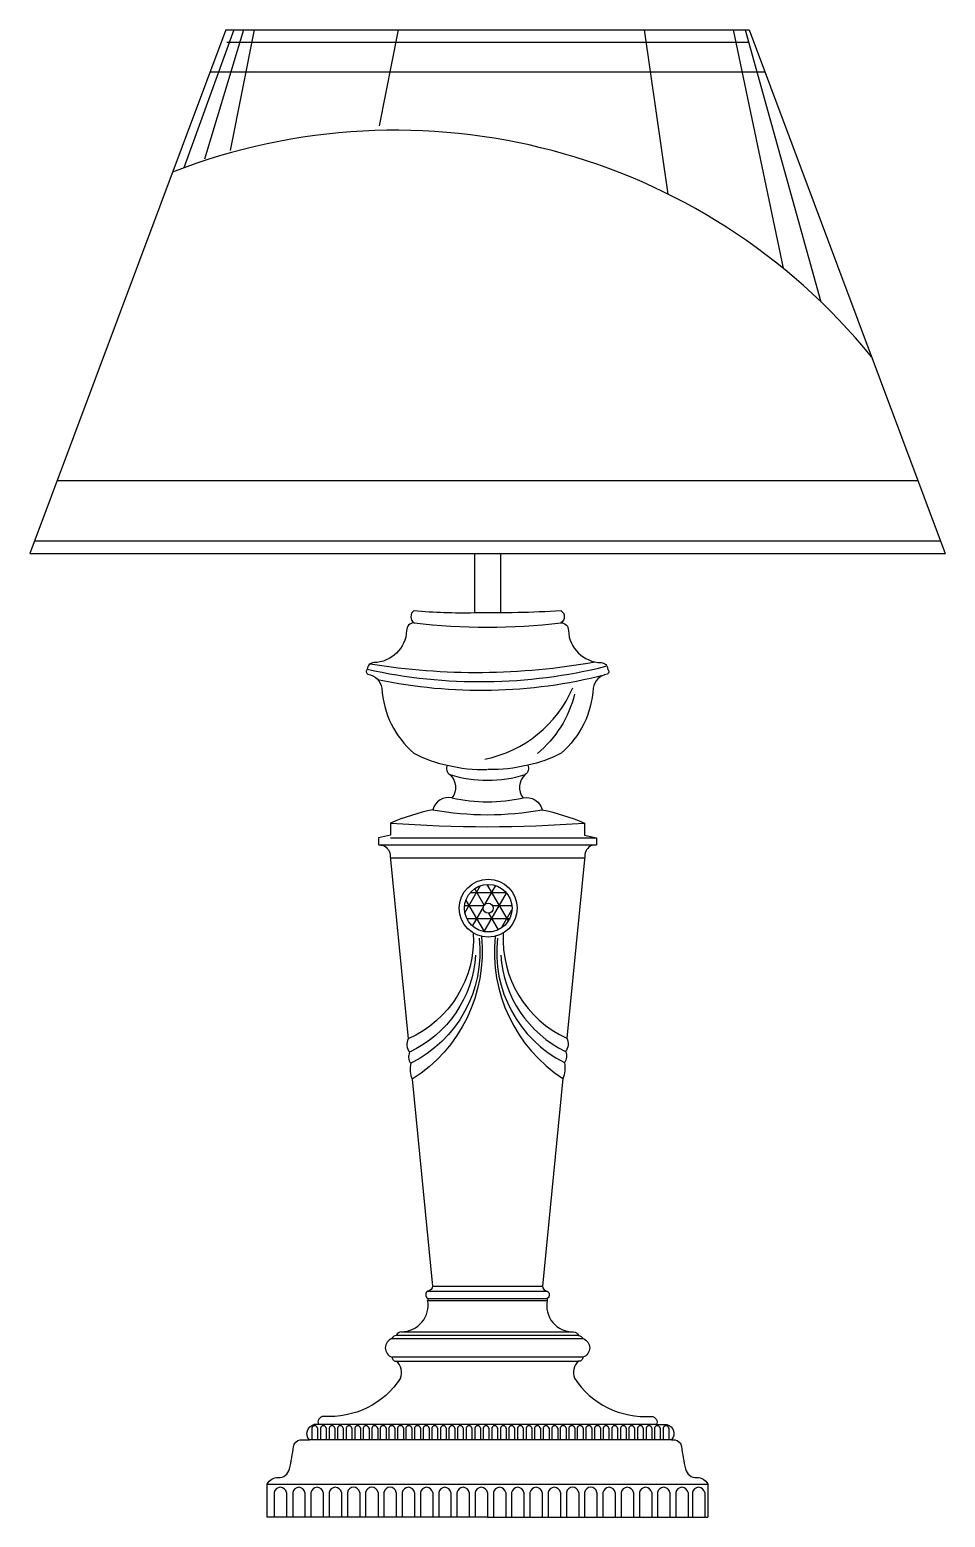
# Model space of a CAD drawing. Extents: x 1338 to 1618, y 1054 to 1509.
import ezdxf

# ---------------------------------------------------------------- set-up
doc = ezdxf.new("R2010")
doc.units = 0
doc.header["$MEASUREMENT"] = 0
doc.layers.get('0').update_dxf_attribs({"linetype": 'CONTINUOUS'})
doc.layers.add('3', color=3, linetype='CONTINUOUS')
doc.layers.add('7', color=7, linetype='CONTINUOUS')

# ---------------------------------------------------------------- blocks, each defined once
blk = doc.blocks.new('*X1')
at = {"color": 0}
for p, q in [((82039.83, 24197.16), (82045.84, 24207.56)), ((82047.44, 24200.34), (82051.62, 24207.57)), ((82056.42, 24194.11), (82048.38, 24208.03)), ((82047.25, 24189.99), (82040.23, 24202.15)), ((82041.96, 24205), (82055.51, 24205)), ((82047.2, 24200.07), (82043.55, 24206.41)), ((82047.24, 24189.99), (82055.75, 24204.73)), ((82039.71, 24200), (82047.15, 24200)), ((82042.72, 24192.15), (82046.89, 24199.38)), ((82052.6, 24190.73), (82048.94, 24197.07)), ((82050.32, 24200), (82057.76, 24200)), ((82053.86, 24191.45), (82057.79, 24198.27)), ((82040.56, 24195), (82056.92, 24195)), ((82047.2, 24190), (82050.27, 24190))]:
    blk.add_line(p, q, dxfattribs=at)

msp = doc.modelspace()

# ---------------------------------------------------------------- linework, layer by layer
at = {"layer": '3'}
for p, q in [((1400.74, 1508.74), (1385.5, 1466.55)), ((1403.7, 1508.74), (1391.77, 1469.21)), ((1398.58, 1504.92), (1558.07, 1504.92)), ((1407.01, 1508.74), (1399.58, 1471.88)), ((1451.01, 1508.74), (1445.24, 1479.34)), ((1526.26, 1508.74), (1533.45, 1458.54)), ((1553.49, 1508.74), (1568.74, 1435.84)), ((1557.11, 1508.74), (1580.26, 1425.64)), ((1346.68, 1370.99), (1609.96, 1370.99)), ((1339.76, 1352.52), (1616.89, 1352.52)), ((1460.05, 1123.27), (1496.6, 1123.27)), ((1461.54, 1124.8), (1495.1, 1124.8)), ((1460.03, 1121.03), (1496.62, 1121.03)), ((1460.03, 1120.44), (1496.62, 1120.44)), ((1506.11, 1109.7), (1450.53, 1109.7)), ((1452.05, 1110.83), (1504.6, 1110.83)), ((1449.09, 1108.73), (1507.56, 1108.73)), ((1507.53, 1103.09), (1449.12, 1103.09)), ((1450.57, 1101.84), (1506.08, 1101.84)), ((1410.97, 1064.29), (1545.68, 1064.29)), ((1456, 1061.75), (1456, 1054.27)), ((1461.58, 1061.75), (1461.58, 1054.27)), ((1467.16, 1061.75), (1467.16, 1054.27)), ((1472.74, 1061.75), (1472.74, 1054.27)), ((1478.32, 1061.75), (1478.32, 1054.27)), ((1483.9, 1061.75), (1483.9, 1054.27)), ((1489.48, 1061.75), (1489.48, 1054.27)), ((1495.06, 1061.75), (1495.06, 1054.27)), ((1500.64, 1061.75), (1500.64, 1054.27)), ((1506.23, 1061.75), (1506.23, 1054.27)), ((1511.81, 1061.75), (1511.81, 1054.27)), ((1517.39, 1061.75), (1517.39, 1054.27)), ((1522.97, 1061.75), (1522.97, 1054.27)), ((1528.55, 1061.75), (1528.55, 1054.27)), ((1534.1, 1061.75), (1534.1, 1054.27)), ((1539.65, 1061.75), (1539.65, 1054.27)), ((1544.75, 1061.75), (1544.75, 1054.27))]:
    msp.add_line(p, q, dxfattribs=at)
for points in [[(1455.87, 1327.48, 0.058778), (1500.78, 1327.48, -1.256507)], [(1441.55, 1313.31, 0.116125), (1514.49, 1314.21)], [(1442.41, 1314.96, 0.084684), (1511.1, 1315.57)], [(1444.71, 1310.19, 0.114531), (1514.12, 1311.62)], [(1477.54, 1285.83, 0.246282), (1504.38, 1307.63, -3.47477)], [(1504.96, 1305.7, -0.161704), (1493.57, 1287.57, 0.471706)], [(1466.03, 1283.99, 0.064713), (1478.18, 1282.62)], [(1490.62, 1283.99, -0.064713), (1478.47, 1282.62)], [(1466.84, 1281.11, 0.15125), (1489.81, 1281.11, -0.15125)], [(1467.45, 1273.98, 0.106661), (1489.19, 1273.98)], [(1461.62, 1270.39, 0.091796), (1495.03, 1270.39)], [(1448.7, 1266.31, 0.037756), (1507.95, 1266.31)], [(1473.97, 1232.69, -0.313521), (1454.09, 1200.39, 4.624842)], [(1483.14, 1232.69, 0.309561), (1502.58, 1200.59, -4.624842)], [(1475.73, 1231.08, -0.316902), (1454.83, 1192.88, -1.52847)], [(1476.46, 1231.66, -0.28356), (1455.31, 1187.99)], [(1480.65, 1231.66, 0.280572), (1501.36, 1188.26)], [(1481.37, 1231.08, 0.313361), (1501.84, 1193.09, 1.52847)], [(1474.7, 1225.92, -0.273136), (1454.5, 1196.28, 4.682695)], [(1482.4, 1225.92, 0.269453), (1502.17, 1196.48, -4.682695)], [(1426.36, 1081.38, 0.825313), (1424.57, 1081.38), (1424.57, 1077.82)], [(1429.01, 1081.38, 0.825313), (1427.22, 1081.38), (1427.22, 1077.82)], [(1431.66, 1081.38, 0.825313), (1429.87, 1081.38), (1429.87, 1077.82)], [(1434.23, 1081.38, 0.825313), (1432.44, 1081.38), (1432.44, 1077.82)], [(1436.88, 1081.38, 0.825313), (1435.08, 1081.38), (1435.08, 1077.82)], [(1439.52, 1081.38, 0.825313), (1437.73, 1081.38), (1437.73, 1077.82)], [(1442.09, 1081.38, 0.825313), (1440.3, 1081.38), (1440.3, 1077.82)], [(1444.74, 1081.38, 0.825313), (1442.95, 1081.38), (1442.95, 1077.82)], [(1447.31, 1081.38, 0.825313), (1445.52, 1081.38), (1445.52, 1077.82)], [(1449.96, 1081.38, 0.825313), (1448.17, 1081.38), (1448.17, 1077.82)], [(1452.61, 1081.38, 0.825313), (1450.81, 1081.38), (1450.81, 1077.82)], [(1455.18, 1081.38, 0.825313), (1453.38, 1081.38), (1453.38, 1077.82)], [(1457.82, 1081.38, 0.825313), (1456.03, 1081.38), (1456.03, 1077.82)], [(1460.47, 1081.38, 0.825313), (1458.68, 1081.38), (1458.68, 1077.82)], [(1463.04, 1081.38, 0.825313), (1461.25, 1081.38), (1461.25, 1077.82)], [(1465.69, 1081.38, 0.825313), (1463.9, 1081.38), (1463.9, 1077.82)], [(1468.34, 1081.38, 0.825313), (1466.54, 1081.38), (1466.54, 1077.82)], [(1470.91, 1081.38, 0.825313), (1469.11, 1081.38), (1469.11, 1077.82)], [(1473.55, 1081.38, 0.825313), (1471.75, 1081.38), (1471.75, 1077.82)], [(1476.19, 1081.38, 0.825313), (1474.4, 1081.38), (1474.4, 1077.82)], [(1478.76, 1081.38, 0.825313), (1476.97, 1081.38), (1476.97, 1077.82)], [(1481.41, 1081.38, 0.825313), (1479.62, 1081.38), (1479.62, 1077.82)], [(1484.06, 1081.38, 0.825313), (1482.27, 1081.38), (1482.27, 1077.82)], [(1486.63, 1081.38, 0.825313), (1484.84, 1081.38), (1484.84, 1077.82)], [(1489.28, 1081.38, 0.825313), (1487.48, 1081.38), (1487.48, 1077.82)], [(1491.92, 1081.38, 0.825313), (1490.13, 1081.38), (1490.13, 1077.82)], [(1494.49, 1081.38, 0.825313), (1492.7, 1081.38), (1492.7, 1077.82)], [(1497.14, 1081.38, 0.825313), (1495.35, 1081.38), (1495.35, 1077.82)], [(1499.79, 1081.38, 0.825313), (1498, 1081.38), (1498, 1077.82)], [(1502.36, 1081.38, 0.825313), (1500.57, 1081.38), (1500.57, 1077.82)], [(1505.01, 1081.38, 0.825313), (1503.22, 1081.38), (1503.22, 1077.82)], [(1507.58, 1081.38, 0.825313), (1505.78, 1081.38), (1505.78, 1077.82)], [(1510.22, 1081.38, 0.825313), (1508.43, 1081.38), (1508.43, 1077.82)], [(1512.87, 1081.38, 0.825313), (1511.08, 1081.38), (1511.08, 1077.82)], [(1515.44, 1081.38, 0.825313), (1513.65, 1081.38), (1513.65, 1077.82)], [(1518.09, 1081.38, 0.825313), (1516.3, 1081.38), (1516.3, 1077.82)], [(1520.74, 1081.38, 0.825313), (1518.95, 1081.38), (1518.95, 1077.82)], [(1523.31, 1081.38, 0.825313), (1521.52, 1081.38), (1521.52, 1077.82)], [(1525.95, 1081.38, 0.825313), (1524.16, 1081.38), (1524.16, 1077.82)], [(1528.6, 1081.38, 0.825313), (1526.81, 1081.38), (1526.81, 1077.82)], [(1531.17, 1081.38, 0.825313), (1529.38, 1081.38), (1529.38, 1077.82)], [(1533.82, 1081.38, 0.825313), (1532.03, 1081.38), (1532.03, 1077.82)], [(1416.85, 1061.75, 0.825313), (1413.08, 1061.75), (1413.08, 1054.27)], [(1422.51, 1061.75, 0.825313), (1418.74, 1061.75), (1418.74, 1054.27)], [(1428.09, 1061.75, 0.825313), (1424.32, 1061.75), (1424.32, 1054.27)], [(1433.67, 1061.75, 0.825313), (1429.9, 1061.75), (1429.9, 1054.27)], [(1439.26, 1061.75, 0.825313), (1435.48, 1061.75), (1435.48, 1054.27)], [(1444.84, 1061.75, 0.825313), (1441.06, 1061.75), (1441.06, 1054.27)], [(1450.42, 1061.75, 0.825313), (1446.64, 1061.75), (1446.64, 1054.27)], [(1456, 1061.75, 0.825313), (1452.23, 1061.75), (1452.23, 1054.27)], [(1461.58, 1061.75, 0.825313), (1457.81, 1061.75), (1457.81, 1054.27)], [(1467.16, 1061.75, 0.825313), (1463.39, 1061.75), (1463.39, 1054.27)], [(1472.74, 1061.75, 0.825313), (1468.97, 1061.75), (1468.97, 1054.27)], [(1478.32, 1061.75, 0.825313), (1474.55, 1061.75), (1474.55, 1054.27)], [(1483.9, 1061.75, 0.825313), (1480.13, 1061.75), (1480.13, 1054.27)], [(1489.48, 1061.75, 0.825313), (1485.71, 1061.75), (1485.71, 1054.27)], [(1495.06, 1061.75, 0.825313), (1491.29, 1061.75), (1491.29, 1054.27)], [(1500.64, 1061.75, 0.825313), (1496.87, 1061.75), (1496.87, 1054.27)], [(1506.23, 1061.75, 0.825313), (1502.45, 1061.75), (1502.45, 1054.27)], [(1511.81, 1061.75, 0.825313), (1508.03, 1061.75), (1508.03, 1054.27)], [(1517.39, 1061.75, 0.825313), (1513.62, 1061.75), (1513.62, 1054.27)], [(1522.97, 1061.75, 0.825313), (1519.2, 1061.75), (1519.2, 1054.27)], [(1528.55, 1061.75, 0.825313), (1524.78, 1061.75), (1524.78, 1054.27)], [(1534.1, 1061.75, 0.825313), (1530.33, 1061.75), (1530.33, 1054.27)], [(1539.65, 1061.75, 0.825313), (1535.88, 1061.75), (1535.88, 1054.27)], [(1544.75, 1061.75, 0.825313), (1540.98, 1061.75), (1540.98, 1054.27)]]:
    msp.add_lwpolyline(points, format="xyb", dxfattribs=at)
for points in [[(1445.03, 1259.61), (1511.62, 1259.61)], [(1448.7, 1261.77), (1511.62, 1261.77)], [(1448.64, 1255.7), (1508.01, 1255.7)], [(1530.03, 1082.49), (1426.62, 1082.49)], [(1534.61, 1077.82), (1423.84, 1077.82)], [(1426.36, 1081.38), (1426.36, 1077.82)], [(1429.01, 1081.38), (1429.01, 1077.82)], [(1431.66, 1081.38), (1431.66, 1077.82)], [(1434.23, 1081.38), (1434.23, 1077.82)], [(1436.88, 1081.38), (1436.88, 1077.82)], [(1439.52, 1081.38), (1439.52, 1077.82)], [(1442.09, 1081.38), (1442.09, 1077.82)], [(1444.74, 1081.38), (1444.74, 1077.82)], [(1447.31, 1081.38), (1447.31, 1077.82)], [(1449.96, 1081.38), (1449.96, 1077.82)], [(1452.61, 1081.38), (1452.61, 1077.82)], [(1455.18, 1081.38), (1455.18, 1077.82)], [(1457.82, 1081.38), (1457.82, 1077.82)], [(1460.47, 1081.38), (1460.47, 1077.82)], [(1463.04, 1081.38), (1463.04, 1077.82)], [(1465.69, 1081.38), (1465.69, 1077.82)], [(1468.34, 1081.38), (1468.34, 1077.82)], [(1470.91, 1081.38), (1470.91, 1077.82)], [(1473.55, 1081.38), (1473.55, 1077.82)], [(1476.19, 1081.38), (1476.19, 1077.82)], [(1478.76, 1081.38), (1478.76, 1077.82)], [(1481.41, 1081.38), (1481.41, 1077.82)], [(1484.06, 1081.38), (1484.06, 1077.82)], [(1486.63, 1081.38), (1486.63, 1077.82)], [(1489.28, 1081.38), (1489.28, 1077.82)], [(1491.92, 1081.38), (1491.92, 1077.82)], [(1494.49, 1081.38), (1494.49, 1077.82)], [(1497.14, 1081.38), (1497.14, 1077.82)], [(1499.79, 1081.38), (1499.79, 1077.82)], [(1502.36, 1081.38), (1502.36, 1077.82)], [(1505.01, 1081.38), (1505.01, 1077.82)], [(1507.58, 1081.38), (1507.58, 1077.82)], [(1510.22, 1081.38), (1510.22, 1077.82)], [(1512.87, 1081.38), (1512.87, 1077.82)], [(1515.44, 1081.38), (1515.44, 1077.82)], [(1518.09, 1081.38), (1518.09, 1077.82)], [(1520.74, 1081.38), (1520.74, 1077.82)], [(1523.31, 1081.38), (1523.31, 1077.82)], [(1525.95, 1081.38), (1525.95, 1077.82)], [(1528.6, 1081.38), (1528.6, 1077.82)], [(1531.17, 1081.38), (1531.17, 1077.82)], [(1533.82, 1081.38), (1533.82, 1077.82)], [(1416.85, 1061.75), (1416.85, 1054.27)], [(1422.51, 1061.75), (1422.51, 1054.27)], [(1428.09, 1061.75), (1428.09, 1054.27)], [(1433.67, 1061.75), (1433.67, 1054.27)], [(1439.26, 1061.75), (1439.26, 1054.27)], [(1444.84, 1061.75), (1444.84, 1054.27)], [(1450.42, 1061.75), (1450.42, 1054.27)]]:
    msp.add_lwpolyline(points, dxfattribs=at)
for radius in [8.87, 7.27, 1.52]:
    msp.add_circle((1478.55, 1240.28), radius, dxfattribs=at)
msp.add_arc((1450.15, 1290.27), 187.76, 39.1243, 111.2794, dxfattribs=at)
at = {"layer": '7'}
for p, q in [((1398.32, 1508.74), (1338.32, 1348.69)), ((1398.32, 1508.74), (1558.32, 1508.74)), ((1558.32, 1508.74), (1618.32, 1348.69)), ((1338.32, 1348.69), (1482.32, 1348.69)), ((1474.32, 1348.69), (1474.32, 1330.62)), ((1482.32, 1348.69), (1482.32, 1330.62)), ((1482.32, 1348.69), (1618.32, 1348.69)), ((1448.59, 1256.16), (1454.09, 1200.39)), ((1508.06, 1256.16), (1502.58, 1200.59)), ((1455.31, 1187.99), (1461.54, 1124.8)), ((1501.36, 1188.26), (1495.1, 1124.8)), ((1460.03, 1121.03), (1460.03, 1120.44))]:
    msp.add_line(p, q, dxfattribs=at)
at = {"layer": '7', "color": 7}
msp.add_line((1393.51, 1495.9), (1563.14, 1495.9), dxfattribs=at)
at = {"layer": '7'}
for points in [[(1455.87, 1331.22, 0.540415), (1455.87, 1327.48, 0.454224), (1453.6, 1325.1, -0.391216), (1443.58, 1315.33, 0.418681), (1441.55, 1313.3, 0.78736)], [(1455.87, 1331.22, 0.027037), (1474.32, 1330.62, -0.054865)], [(1474.32, 1330.62, 0.016292), (1500.78, 1331.22, -1.256507)], [(1500.78, 1331.22, -0.540415), (1500.78, 1327.48, -0.454224), (1503.05, 1325.1, 0.391216), (1513.07, 1315.33, -0.418681), (1515.1, 1313.3, -0.78736)], [(1441.55, 1313.31, 0.564742), (1441.73, 1311.82)], [(1441.73, 1311.82, -0.317827), (1446.01, 1307.51, 0.203624), (1455.82, 1287.65, 0.239552)], [(1514.92, 1311.82, 0.317827), (1510.64, 1307.51, -0.203624), (1500.83, 1287.65, -0.239552)], [(1515.05, 1313.31, -0.602375), (1514.92, 1311.82)], [(1455.82, 1287.65, 0.068753), (1466.03, 1283.99, -9.622305)], [(1500.83, 1287.65, -0.068753), (1490.62, 1283.99, 9.622305)], [(1466.03, 1283.99, 0.397204), (1466.84, 1281.11, 0.081737)], [(1490.62, 1283.99, -0.397204), (1489.81, 1281.11, -0.081737)], [(1466.84, 1281.11, -0.3856), (1467.45, 1273.98)], [(1489.81, 1281.11, 0.3856), (1489.19, 1273.98)], [(1467.45, 1273.98, 0.402511), (1461.62, 1270.39, 1.292642)], [(1489.19, 1273.98, -0.402511), (1495.03, 1270.39, -1.292642)], [(1461.62, 1270.39, 0.045673), (1448.7, 1266.31), (1448.7, 1262.61), (1445.03, 1261.77), (1445.03, 1259.61), (1446.43, 1259.46, -0.295026), (1448.59, 1256.16, -0.014674)], [(1495.03, 1270.39, -0.045673), (1507.95, 1266.31), (1507.95, 1262.61), (1511.62, 1261.77), (1511.62, 1259.61), (1510.21, 1259.46, 0.295026), (1508.06, 1256.16, 0.014674)], [(1454.09, 1200.39, 0.287582), (1454.5, 1196.28, 0.281094), (1454.83, 1192.88, 0.150859), (1455.31, 1187.99)], [(1502.58, 1200.59, -0.287582), (1502.17, 1196.47, -0.281094), (1501.84, 1193.07, -0.150859), (1501.35, 1188.18)], [(1461.54, 1124.8, -0.368389), (1460.05, 1123.27, 135.172753)], [(1495.1, 1124.8, 0.368389), (1496.6, 1123.27, -135.172753)], [(1496.6, 1123.27, -0.547481), (1496.62, 1121.03), (1496.62, 1120.44, 0.486533), (1504.6, 1110.83, -0.343002), (1506.11, 1109.7, -0.30188), (1507.56, 1108.73, -0.720248), (1507.53, 1103.09, -0.460384), (1506.08, 1101.84, 0.285524), (1504.89, 1096.64, 0.271039), (1528.5, 1084.99, -0.524923), (1530.03, 1082.49), (1533.19, 1082.49, -0.567191), (1534.61, 1077.82), (1535.59, 1077.82, -0.325472), (1537.69, 1075.79, 0.043227), (1538.92, 1068.93, 0.376568), (1542.32, 1066.28, -0.304969), (1545.68, 1064.29), (1545.68, 1054.15)], [(1451.76, 1096.64, -0.271039), (1428.15, 1084.99, 0.524923), (1426.62, 1082.49), (1425.26, 1082.49)], [(1410.97, 1054.15), (1410.97, 1064.29, -0.304969), (1414.33, 1066.28, 0.376568), (1417.72, 1068.93, 0.043227), (1418.96, 1075.79, -0.325472), (1421.06, 1077.82), (1423.84, 1077.82, -0.567191), (1425.26, 1082.49)]]:
    msp.add_lwpolyline(points, format="xyb", dxfattribs=at)
for points in [[(1478.32, 1054.15), (1410.97, 1054.15)], [(1478.32, 1054.15), (1545.68, 1054.15)]]:
    msp.add_lwpolyline(points, dxfattribs=at)
for centre, radius, start, end in [((1460.75, 1122.14), 1.33, 121.9777, 236.7771), ((1452.03, 1118.96), 8.13, 270.1761, 10.4821), ((1450.54, 1108.13), 1.58, 90.3952, 157.5873), ((1452.01, 1109.29), 1.54, 88.5803, 164.3087), ((1450.04, 1105.92), 2.97, 108.7889, 251.8418), ((1450.38, 1103.09), 1.26, 179.7709, 278.6532), ((1446.98, 1098.28), 5.05, 341.0123, 44.7536)]:
    msp.add_arc(centre, radius, start, end, dxfattribs=at)

# ---------------------------------------------------------------- block references
at = {"layer": '3', "xscale": 0.8, "yscale": 0.8, "zscale": 0.8}
msp.add_blockref('*X1', (-64160.44, -18118.88), dxfattribs=at)

doc.saveas('drawing.dxf')
